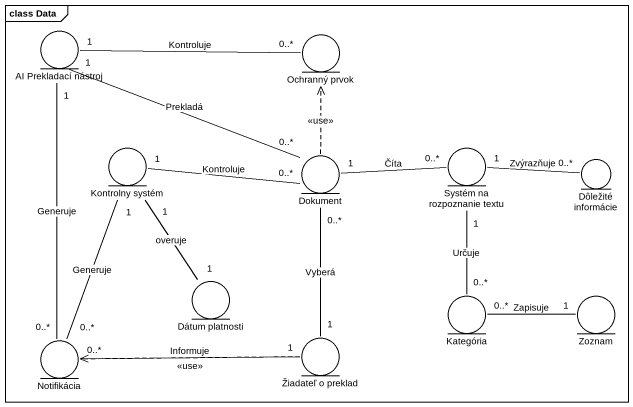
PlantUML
@startuml
mainframe class Data
entity "AI Prekladací nástroj" as AI_Prekladací_nástroj
entity "Ochranný prvok" as Ochranný_prvok
entity "Kontrolny systém" as Kontrolny_systém
entity Dokument
entity "Systém na rozpoznanie textu" as Systém_na_rozpoznanie_textu
entity "Dôležité informácie" as Dôležité_informácie
entity "Dátum platnosti" as Dátum_platnosti
entity Kategória
entity Zoznam
entity Notifikácia
entity "Žiadateľ o preklad" as Žiadateľ_o_preklad
AI_Prekladací_nástroj "1" -right- "0..*" Ochranný_prvok : Kontroluje
AI_Prekladací_nástroj "1" -right- "0..*" Dokument : Prekladá
AI_Prekladací_nástroj "1" -- "0..*" Notifikácia : Generuje
Kontrolny_systém "1" -- "1" Dátum_platnosti : overuje
Kontrolny_systém "1" -- "0..*" Notifikácia : Generuje
Dokument .up.> Ochranný_prvok : <<use>>
Dokument "0..*" -left- "1" Kontrolny_systém : Kontroluje
Dokument "1" -right- "0..*" Systém_na_rozpoznanie_textu : Číta
Systém_na_rozpoznanie_textu "1" -right- "0..*" Dôležité_informácie : Zvýrazňuje
Systém_na_rozpoznanie_textu "1" -- "0..*" Kategória : Určuje
Kategória "0..*" -right- "1" Zoznam : Zapisuje
Notifikácia "0..*" -right- "1" Žiadateľ_o_preklad : Informuje
Žiadateľ_o_preklad "1" -up- "0..*" Dokument : Vyberá
Žiadateľ_o_preklad .left.> Notifikácia : <<use>>
@enduml
